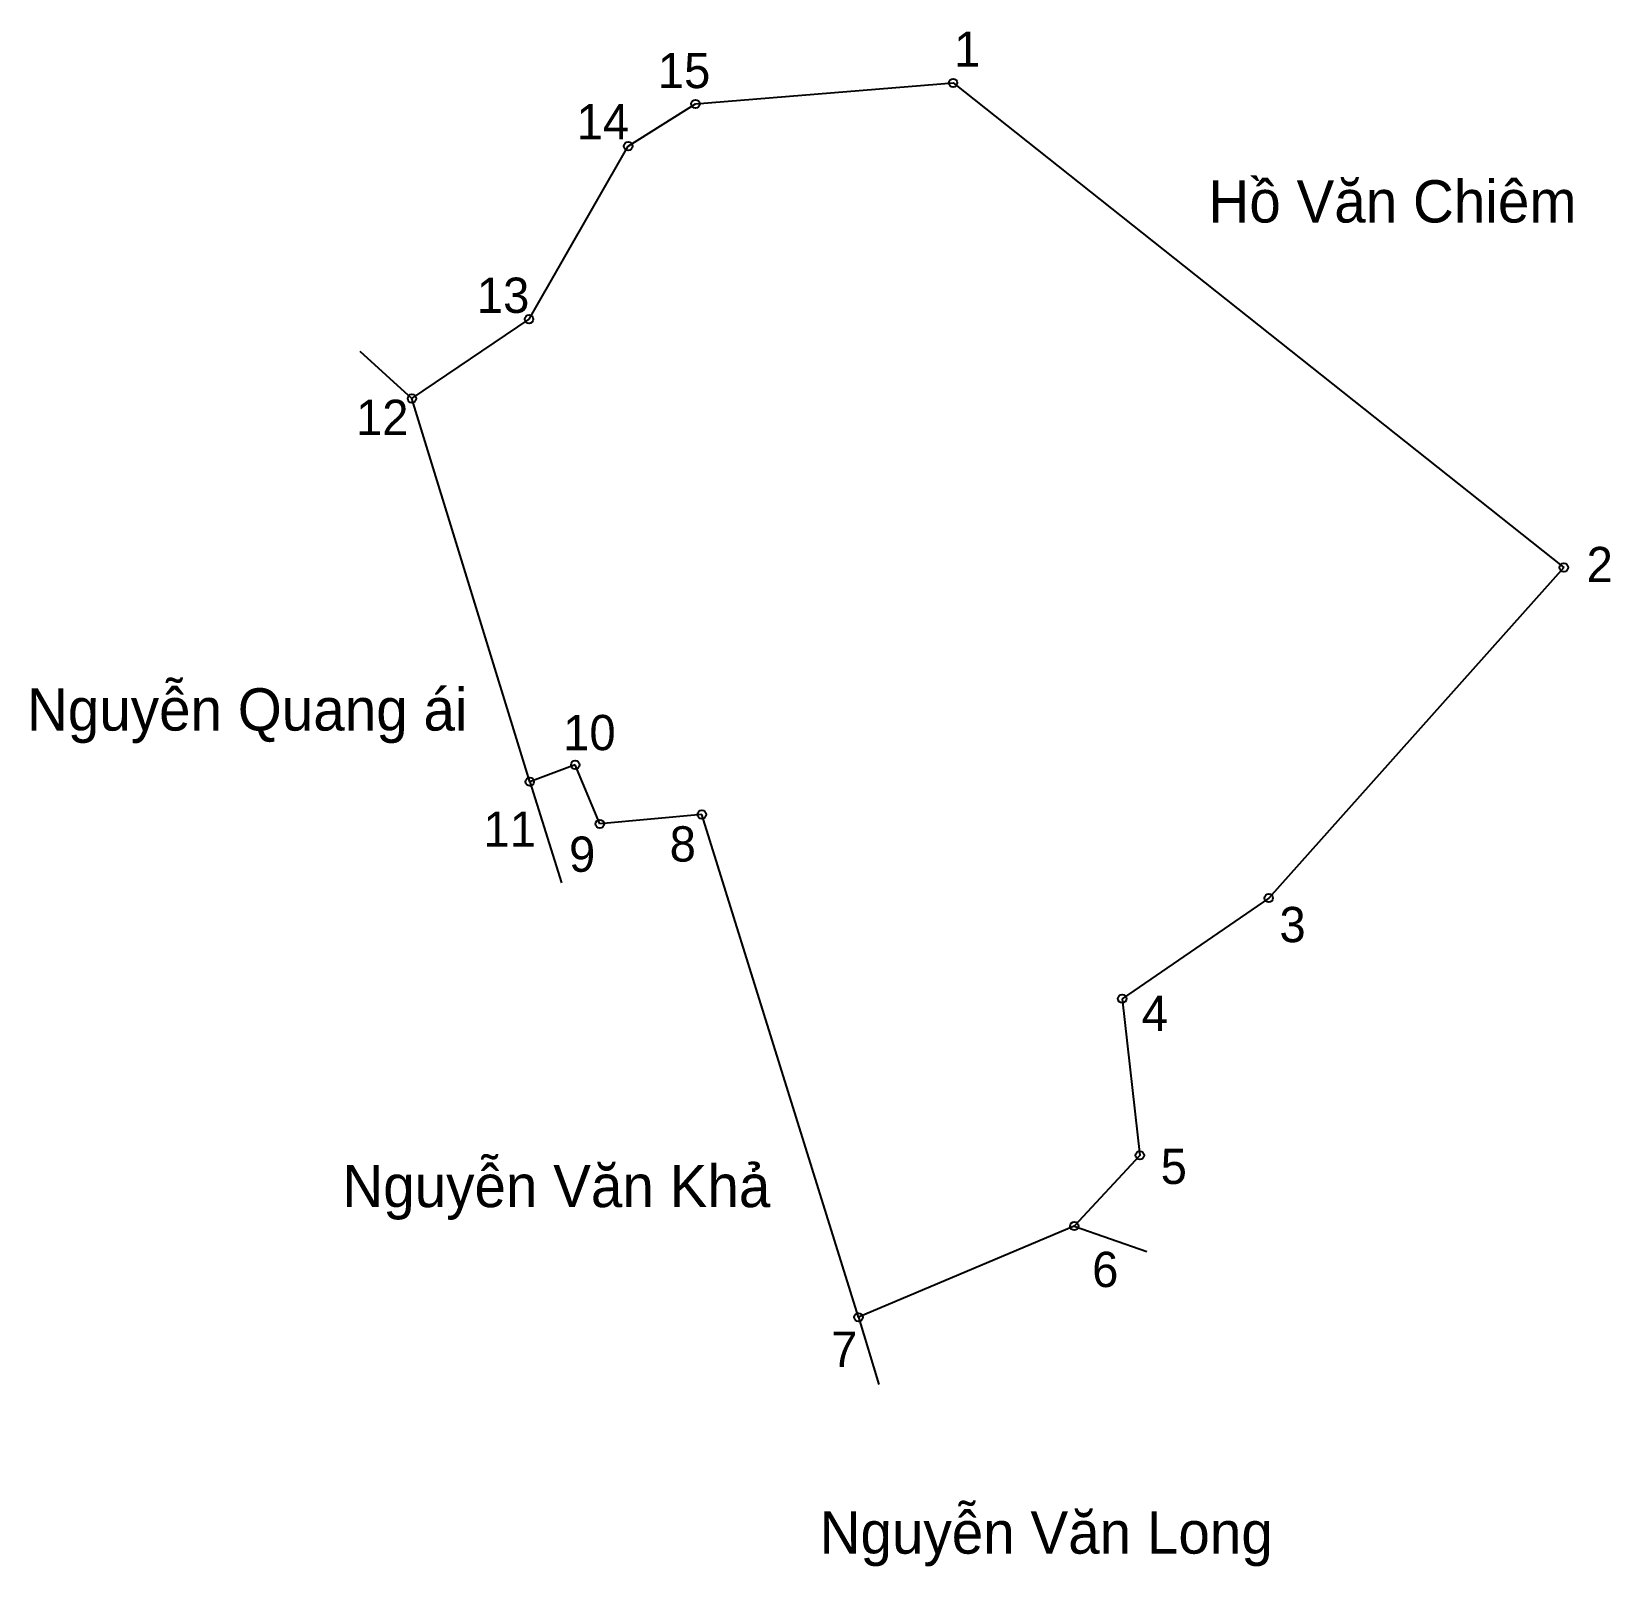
# Model space of a CAD drawing. Extents: x 547722 to 547935, y 1820698 to 1820905.
import ezdxf

# ---------------------------------------------------------------- set-up
doc = ezdxf.new("R2010")
doc.units = 0
for name, color, linetype in [('CanhThua', 7, 'Continuous'), ('MocDinhThua', 7, 'Continuous'), ('RauThua', 7, 'Continuous'), ('SoHieuDinhThua', 7, 'Continuous'), ('TenChuLanCan', 7, 'Continuous')]:
    doc.layers.add(name, color=color, linetype=linetype)

msp = doc.modelspace()

# ---------------------------------------------------------------- linework, layer by layer
at = {"layer": 'CanhThua'}
for p, q in [((547811.75, 1820895.46), (547846.44, 1820898.29)), ((547846.44, 1820898.29), (547928.68, 1820833.02)), ((547802.7, 1820889.78), (547811.75, 1820895.46)), ((547789.34, 1820866.47), (547802.7, 1820889.78)), ((547773.57, 1820855.78), (547789.34, 1820866.47)), ((547789.44, 1820804.17), (547773.57, 1820855.78)), ((547928.68, 1820833.02), (547888.95, 1820788.5)), ((547795.57, 1820806.44), (547789.44, 1820804.17)), ((547798.88, 1820798.48), (547795.57, 1820806.44)), ((547812.61, 1820799.75), (547798.88, 1820798.48)), ((547833.71, 1820732.04), (547812.61, 1820799.75)), ((547888.95, 1820788.5), (547869.21, 1820774.95)), ((547869.21, 1820774.95), (547871.6, 1820753.85)), ((547871.6, 1820753.85), (547862.77, 1820744.32)), ((547862.77, 1820744.32), (547833.71, 1820732.04))]:
    msp.add_line(p, q, dxfattribs=at)
at = {"layer": 'MocDinhThua'}
for centre in [(547846.44, 1820898.29), (547811.75, 1820895.46), (547802.7, 1820889.78), (547789.34, 1820866.47), (547773.57, 1820855.78), (547928.68, 1820833.02), (547795.57, 1820806.44), (547789.44, 1820804.17), (547798.88, 1820798.48), (547812.61, 1820799.75), (547888.95, 1820788.5), (547869.21, 1820774.95), (547871.6, 1820753.85), (547862.77, 1820744.32), (547833.71, 1820732.04)]:
    msp.add_circle(centre, 0.57, dxfattribs=at)
at = {"layer": 'RauThua'}
for p, q in [((547766.58, 1820862.18), (547773.57, 1820855.78)), ((547766.58, 1820862.18), (547773.57, 1820855.78)), ((547789.44, 1820804.17), (547793.71, 1820790.54)), ((547862.77, 1820744.32), (547872.55, 1820740.89)), ((547833.71, 1820732.04), (547836.44, 1820722.99))]:
    msp.add_line(p, q, dxfattribs=at)

# ---------------------------------------------------------------- texts
at = {"layer": 'SoHieuDinhThua'}
for s, p in [('1', (547846.59, 1820900.46)), ('15', (547806.69, 1820897.59)), ('14', (547795.75, 1820890.69)), ('13', (547782.32, 1820867.32)), ('12', (547766.04, 1820850.87)), ('2', (547931.75, 1820831.05)), ('10', (547793.94, 1820808.42)), ('11', (547783.2, 1820795.41)), ('8', (547808.28, 1820793.42)), ('9', (547794.73, 1820792.04)), ('3', (547890.39, 1820782.56)), ('4', (547871.84, 1820770.61)), ('5', (547874.4, 1820749.99)), ('6', (547865.17, 1820736.11)), ('7', (547830.02, 1820725.36))]:
    msp.add_text(s, height=4.75, dxfattribs=at).set_placement(p)
at = {"layer": 'TenChuLanCan'}
for s, p in [('Hồ Văn Chiêm', (547880.83, 1820879.49)), ('Nguyễn Quang ái', (547721.73, 1820811.06)), ('Nguyễn Văn Khả', (547764.2, 1820746.87)), ('Nguyễn Văn Long', (547828.47, 1820700.2))]:
    msp.add_text(s, height=5.7004, dxfattribs=at).set_placement(p)

doc.saveas('drawing.dxf')
